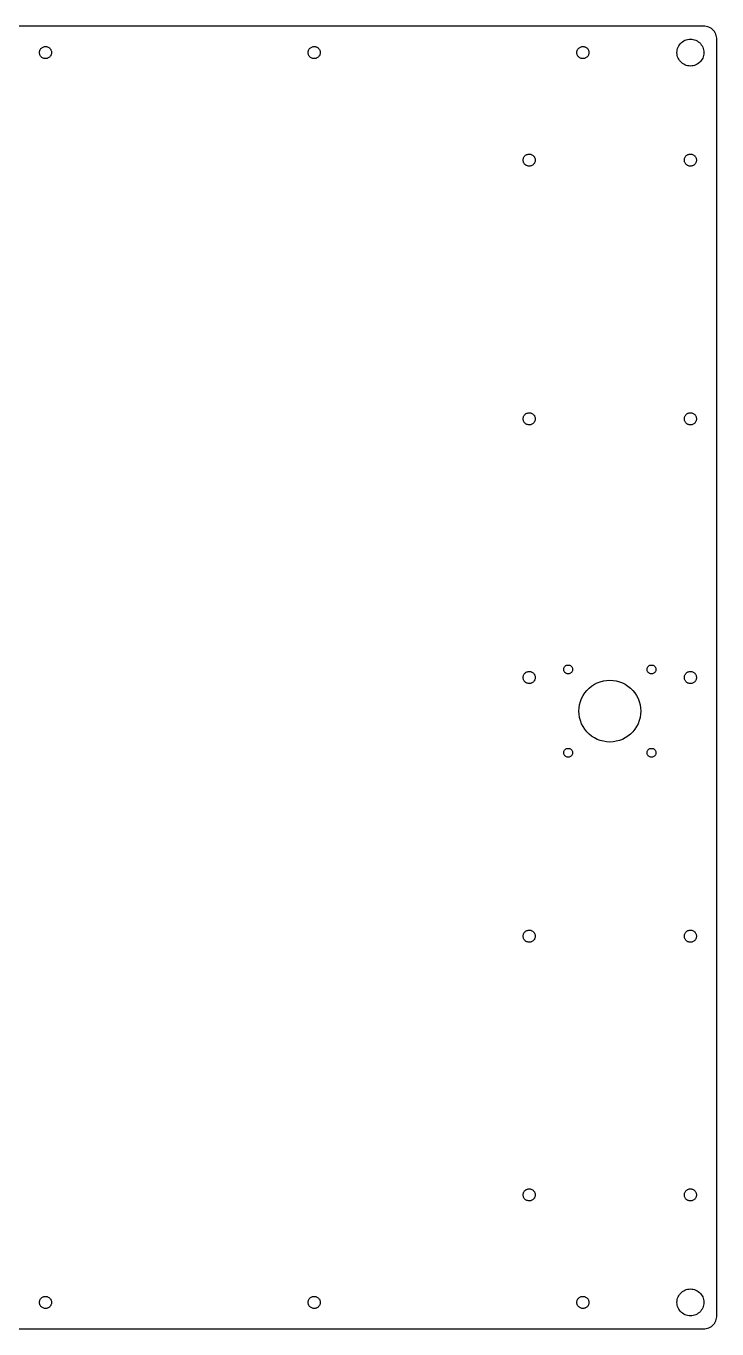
# Model space of a CAD drawing. Header units: metres. Extents: x -250 to 250, y -242 to 242.
# Drawn here: x -7.2 to 249.9, y -242.4 to 242.4 of the extents above; entities that cross this region are included whole.
import ezdxf

# ---------------------------------------------------------------- set-up
doc = ezdxf.new("R2010")
doc.units = ezdxf.units.M

msp = doc.modelspace()

# ---------------------------------------------------------------- linework, layer by layer
for p, q in [((244.875, 242.375), (-244.875, 242.375)), ((245.398, 242.348), (244.875, 242.375)), ((245.915, 242.266), (245.398, 242.348)), ((246.42, 242.13), (245.915, 242.266)), ((246.909, 241.943), (246.42, 242.13)), ((247.375, 241.705), (246.909, 241.943)), ((247.814, 241.42), (247.375, 241.705)), ((248.221, 241.091), (247.814, 241.42)), ((248.591, 240.721), (248.221, 241.091)), ((248.92, 240.314), (248.591, 240.721)), ((249.205, 239.875), (248.92, 240.314)), ((249.443, 239.409), (249.205, 239.875)), ((249.63, 238.92), (249.443, 239.409)), ((249.766, 238.415), (249.63, 238.92)), ((249.848, 237.898), (249.766, 238.415)), ((249.875, 237.375), (249.848, 237.898)), ((-2.24658, 232.624), (-2.2193, 232.87)), ((-2.2193, 232.87), (-2.1651, 233.112)), ((-2.1651, 233.112), (-2.08461, 233.347)), ((-2.08461, 233.347), (-1.97881, 233.571)), ((-1.97881, 233.571), (-1.849, 233.782)), ((-1.849, 233.782), (-1.69673, 233.978)), ((-1.69673, 233.978), (-1.52388, 234.155)), ((-1.52388, 234.155), (-1.33252, 234.313)), ((-1.33252, 234.313), (-1.125, 234.449)), ((-1.125, 234.449), (-0.90381, 234.56)), ((-0.90381, 234.56), (-0.67165, 234.647)), ((-0.67165, 234.647), (-0.43134, 234.708)), ((-0.43134, 234.708), (-0.18579, 234.742)), ((-0.18579, 234.742), (0.062, 234.749)), ((0.062, 234.749), (0.30904, 234.729)), ((0.30904, 234.729), (0.55234, 234.681)), ((0.55234, 234.681), (0.78892, 234.607)), ((0.78892, 234.607), (1.01595, 234.508)), ((1.01595, 234.508), (1.23062, 234.384)), ((1.23062, 234.384), (1.43037, 234.237)), ((1.43037, 234.237), (1.61275, 234.069)), ((1.61275, 234.069), (1.77556, 233.882)), ((1.77556, 233.882), (1.91681, 233.678)), ((1.91681, 233.678), (2.03479, 233.46)), ((2.03479, 233.46), (2.12808, 233.231)), ((2.12808, 233.231), (2.19554, 232.992)), ((2.19554, 232.992), (2.23634, 232.748)), ((2.23634, 232.748), (2.25, 232.5)), ((97.7534, 232.624), (97.7807, 232.87)), ((97.7807, 232.87), (97.8349, 233.112)), ((97.8349, 233.112), (97.9154, 233.347)), ((97.9154, 233.347), (98.0212, 233.571)), ((98.0212, 233.571), (98.151, 233.782)), ((98.151, 233.782), (98.3033, 233.978)), ((98.3033, 233.978), (98.4761, 234.155)), ((98.4761, 234.155), (98.6675, 234.313)), ((98.6675, 234.313), (98.875, 234.449)), ((98.875, 234.449), (99.0962, 234.56)), ((99.0962, 234.56), (99.3283, 234.647)), ((99.3283, 234.647), (99.5686, 234.708)), ((99.5686, 234.708), (99.8142, 234.742)), ((99.8142, 234.742), (100.062, 234.749)), ((100.062, 234.749), (100.309, 234.729)), ((100.309, 234.729), (100.552, 234.681)), ((100.552, 234.681), (100.789, 234.607)), ((100.789, 234.607), (101.016, 234.508)), ((101.016, 234.508), (101.231, 234.384)), ((101.231, 234.384), (101.43, 234.237)), ((101.43, 234.237), (101.613, 234.069)), ((101.613, 234.069), (101.776, 233.882)), ((101.776, 233.882), (101.917, 233.678)), ((101.917, 233.678), (102.035, 233.46)), ((102.035, 233.46), (102.128, 233.231)), ((102.128, 233.231), (102.196, 232.992)), ((102.196, 232.992), (102.236, 232.748)), ((102.236, 232.748), (102.25, 232.5)), ((197.753, 232.624), (197.781, 232.87)), ((197.781, 232.87), (197.835, 233.112)), ((197.835, 233.112), (197.915, 233.347)), ((197.915, 233.347), (198.021, 233.571)), ((198.021, 233.571), (198.151, 233.782)), ((198.151, 233.782), (198.303, 233.978)), ((198.303, 233.978), (198.476, 234.155)), ((198.476, 234.155), (198.667, 234.313)), ((198.667, 234.313), (198.875, 234.449)), ((198.875, 234.449), (199.096, 234.56)), ((199.096, 234.56), (199.328, 234.647)), ((199.328, 234.647), (199.569, 234.708)), ((199.569, 234.708), (199.814, 234.742)), ((199.814, 234.742), (200.062, 234.749)), ((200.062, 234.749), (200.309, 234.729)), ((200.309, 234.729), (200.552, 234.681)), ((200.552, 234.681), (200.789, 234.607)), ((200.789, 234.607), (201.016, 234.508)), ((201.016, 234.508), (201.231, 234.384)), ((201.231, 234.384), (201.43, 234.237)), ((201.43, 234.237), (201.613, 234.069)), ((201.613, 234.069), (201.776, 233.882)), ((201.776, 233.882), (201.917, 233.678)), ((201.917, 233.678), (202.035, 233.46)), ((202.035, 233.46), (202.128, 233.231)), ((202.128, 233.231), (202.196, 232.992)), ((202.196, 232.992), (202.236, 232.748)), ((202.236, 232.748), (202.25, 232.5)), ((235, 232.5), (235.027, 233.023)), ((235.027, 233.023), (235.109, 233.54)), ((235.109, 233.54), (235.245, 234.045)), ((235.245, 234.045), (235.432, 234.534)), ((235.432, 234.534), (235.67, 235)), ((235.67, 235), (235.955, 235.439)), ((235.955, 235.439), (236.284, 235.846)), ((236.284, 235.846), (236.654, 236.216)), ((236.654, 236.216), (237.061, 236.545)), ((237.061, 236.545), (237.5, 236.83)), ((237.5, 236.83), (237.966, 237.068)), ((237.966, 237.068), (238.455, 237.255)), ((238.455, 237.255), (238.96, 237.391)), ((238.96, 237.391), (239.477, 237.473)), ((239.477, 237.473), (240, 237.5)), ((240, 237.5), (240.523, 237.473)), ((240.523, 237.473), (241.04, 237.391)), ((241.04, 237.391), (241.545, 237.255)), ((241.545, 237.255), (242.034, 237.068)), ((242.034, 237.068), (242.5, 236.83)), ((242.5, 236.83), (242.939, 236.545)), ((242.939, 236.545), (243.346, 236.216)), ((243.346, 236.216), (243.716, 235.846)), ((243.716, 235.846), (244.045, 235.439)), ((244.045, 235.439), (244.33, 235)), ((244.33, 235), (244.568, 234.534)), ((244.568, 234.534), (244.755, 234.045)), ((244.755, 234.045), (244.891, 233.54)), ((244.891, 233.54), (244.973, 233.023)), ((244.973, 233.023), (245, 232.5)), ((249.875, -237.375), (249.875, 237.375)), ((-2.24658, 232.376), (-2.24658, 232.624)), ((-2.2193, 232.13), (-2.24658, 232.376)), ((-2.1651, 231.888), (-2.2193, 232.13)), ((-2.08461, 231.653), (-2.1651, 231.888)), ((-1.97881, 231.429), (-2.08461, 231.653)), ((-1.849, 231.218), (-1.97881, 231.429)), ((-1.69673, 231.022), (-1.849, 231.218)), ((-1.52388, 230.845), (-1.69673, 231.022)), ((-1.33252, 230.687), (-1.52388, 230.845)), ((-1.125, 230.551), (-1.33252, 230.687)), ((-0.90381, 230.44), (-1.125, 230.551)), ((-0.67165, 230.353), (-0.90381, 230.44)), ((-0.43134, 230.292), (-0.67165, 230.353)), ((-0.18579, 230.258), (-0.43134, 230.292)), ((0.062, 230.251), (-0.18579, 230.258)), ((0.30904, 230.271), (0.062, 230.251)), ((0.55234, 230.319), (0.30904, 230.271)), ((0.78892, 230.393), (0.55234, 230.319)), ((1.01595, 230.492), (0.78892, 230.393)), ((1.23062, 230.616), (1.01595, 230.492)), ((1.43037, 230.763), (1.23062, 230.616)), ((1.61275, 230.931), (1.43037, 230.763)), ((1.77556, 231.118), (1.61275, 230.931)), ((1.91681, 231.322), (1.77556, 231.118)), ((2.03479, 231.54), (1.91681, 231.322)), ((2.12808, 231.769), (2.03479, 231.54)), ((2.19554, 232.008), (2.12808, 231.769)), ((2.23634, 232.252), (2.19554, 232.008)), ((2.25, 232.5), (2.23634, 232.252)), ((97.7534, 232.376), (97.7534, 232.624)), ((97.7807, 232.13), (97.7534, 232.376)), ((97.8349, 231.888), (97.7807, 232.13)), ((97.9154, 231.653), (97.8349, 231.888)), ((98.0212, 231.429), (97.9154, 231.653)), ((98.151, 231.218), (98.0212, 231.429)), ((98.3033, 231.022), (98.151, 231.218)), ((98.4761, 230.845), (98.3033, 231.022)), ((98.6675, 230.687), (98.4761, 230.845)), ((98.875, 230.551), (98.6675, 230.687)), ((99.0962, 230.44), (98.875, 230.551)), ((99.3283, 230.353), (99.0962, 230.44)), ((99.5686, 230.292), (99.3283, 230.353)), ((99.8142, 230.258), (99.5686, 230.292)), ((100.062, 230.251), (99.8142, 230.258)), ((100.309, 230.271), (100.062, 230.251)), ((100.552, 230.319), (100.309, 230.271)), ((100.789, 230.393), (100.552, 230.319)), ((101.016, 230.492), (100.789, 230.393)), ((101.231, 230.616), (101.016, 230.492)), ((101.43, 230.763), (101.231, 230.616)), ((101.613, 230.931), (101.43, 230.763)), ((101.776, 231.118), (101.613, 230.931)), ((101.917, 231.322), (101.776, 231.118)), ((102.035, 231.54), (101.917, 231.322)), ((102.128, 231.769), (102.035, 231.54)), ((102.196, 232.008), (102.128, 231.769)), ((102.236, 232.252), (102.196, 232.008)), ((102.25, 232.5), (102.236, 232.252)), ((197.753, 232.376), (197.753, 232.624)), ((197.781, 232.13), (197.753, 232.376)), ((197.835, 231.888), (197.781, 232.13)), ((197.915, 231.653), (197.835, 231.888)), ((198.021, 231.429), (197.915, 231.653)), ((198.151, 231.218), (198.021, 231.429)), ((198.303, 231.022), (198.151, 231.218)), ((198.476, 230.845), (198.303, 231.022)), ((198.667, 230.687), (198.476, 230.845)), ((198.875, 230.551), (198.667, 230.687)), ((199.096, 230.44), (198.875, 230.551)), ((199.328, 230.353), (199.096, 230.44)), ((199.569, 230.292), (199.328, 230.353)), ((199.814, 230.258), (199.569, 230.292)), ((200.062, 230.251), (199.814, 230.258)), ((200.309, 230.271), (200.062, 230.251)), ((200.552, 230.319), (200.309, 230.271)), ((200.789, 230.393), (200.552, 230.319)), ((201.016, 230.492), (200.789, 230.393)), ((201.231, 230.616), (201.016, 230.492)), ((201.43, 230.763), (201.231, 230.616)), ((201.613, 230.931), (201.43, 230.763)), ((201.776, 231.118), (201.613, 230.931)), ((201.917, 231.322), (201.776, 231.118)), ((202.035, 231.54), (201.917, 231.322)), ((202.128, 231.769), (202.035, 231.54)), ((202.196, 232.008), (202.128, 231.769)), ((202.236, 232.252), (202.196, 232.008)), ((202.25, 232.5), (202.236, 232.252)), ((235.027, 231.977), (235, 232.5)), ((235.109, 231.46), (235.027, 231.977)), ((235.245, 230.955), (235.109, 231.46)), ((235.432, 230.466), (235.245, 230.955)), ((235.67, 230), (235.432, 230.466)), ((235.955, 229.561), (235.67, 230)), ((236.284, 229.154), (235.955, 229.561)), ((236.654, 228.784), (236.284, 229.154)), ((237.061, 228.455), (236.654, 228.784)), ((237.5, 228.17), (237.061, 228.455)), ((237.966, 227.932), (237.5, 228.17)), ((238.455, 227.745), (237.966, 227.932)), ((242.034, 227.932), (241.545, 227.745)), ((242.5, 228.17), (242.034, 227.932)), ((242.939, 228.455), (242.5, 228.17)), ((243.346, 228.784), (242.939, 228.455)), ((243.716, 229.154), (243.346, 228.784)), ((244.045, 229.561), (243.716, 229.154)), ((244.33, 230), (244.045, 229.561)), ((244.568, 230.466), (244.33, 230)), ((244.755, 230.955), (244.568, 230.466)), ((244.891, 231.46), (244.755, 230.955)), ((244.973, 231.977), (244.891, 231.46)), ((245, 232.5), (244.973, 231.977)), ((238.96, 227.609), (238.455, 227.745)), ((239.477, 227.527), (238.96, 227.609)), ((240, 227.5), (239.477, 227.527)), ((240.523, 227.527), (240, 227.5)), ((241.04, 227.609), (240.523, 227.527)), ((241.545, 227.745), (241.04, 227.609)), ((178.151, 193.782), (178.303, 193.978)), ((178.303, 193.978), (178.476, 194.155)), ((178.476, 194.155), (178.667, 194.313)), ((178.667, 194.313), (178.875, 194.449)), ((178.875, 194.449), (179.096, 194.56)), ((179.096, 194.56), (179.328, 194.647)), ((179.328, 194.647), (179.569, 194.708)), ((179.569, 194.708), (179.814, 194.742)), ((179.814, 194.742), (180.062, 194.749)), ((180.062, 194.749), (180.309, 194.729)), ((180.309, 194.729), (180.552, 194.681)), ((180.552, 194.681), (180.789, 194.607)), ((180.789, 194.607), (181.016, 194.508)), ((181.016, 194.508), (181.231, 194.384)), ((181.231, 194.384), (181.43, 194.237)), ((181.43, 194.237), (181.613, 194.069)), ((181.613, 194.069), (181.776, 193.882)), ((238.151, 193.782), (238.303, 193.978)), ((238.303, 193.978), (238.476, 194.155)), ((238.476, 194.155), (238.667, 194.313)), ((238.667, 194.313), (238.875, 194.449)), ((238.875, 194.449), (239.096, 194.56)), ((239.096, 194.56), (239.328, 194.647)), ((239.328, 194.647), (239.569, 194.708)), ((239.569, 194.708), (239.814, 194.742)), ((239.814, 194.742), (240.062, 194.749)), ((240.062, 194.749), (240.309, 194.729)), ((240.309, 194.729), (240.552, 194.681)), ((240.552, 194.681), (240.789, 194.607)), ((240.789, 194.607), (241.016, 194.508)), ((241.016, 194.508), (241.231, 194.384)), ((241.231, 194.384), (241.43, 194.237)), ((241.43, 194.237), (241.613, 194.069)), ((241.613, 194.069), (241.776, 193.882)), ((177.753, 192.624), (177.781, 192.87)), ((177.753, 192.376), (177.753, 192.624)), ((177.781, 192.13), (177.753, 192.376)), ((177.781, 192.87), (177.835, 193.112)), ((177.835, 191.888), (177.781, 192.13)), ((177.835, 193.112), (177.915, 193.347)), ((177.915, 191.653), (177.835, 191.888)), ((177.915, 193.347), (178.021, 193.571)), ((178.021, 191.429), (177.915, 191.653)), ((178.021, 193.571), (178.151, 193.782)), ((178.151, 191.218), (178.021, 191.429)), ((178.303, 191.022), (178.151, 191.218)), ((178.476, 190.845), (178.303, 191.022)), ((178.667, 190.687), (178.476, 190.845)), ((178.875, 190.551), (178.667, 190.687)), ((179.096, 190.44), (178.875, 190.551)), ((179.328, 190.353), (179.096, 190.44)), ((179.569, 190.292), (179.328, 190.353)), ((179.814, 190.258), (179.569, 190.292)), ((180.062, 190.251), (179.814, 190.258)), ((180.309, 190.271), (180.062, 190.251)), ((180.552, 190.319), (180.309, 190.271)), ((180.789, 190.393), (180.552, 190.319)), ((181.016, 190.492), (180.789, 190.393)), ((181.231, 190.616), (181.016, 190.492)), ((181.43, 190.763), (181.231, 190.616)), ((181.613, 190.931), (181.43, 190.763)), ((181.776, 191.118), (181.613, 190.931)), ((181.776, 193.882), (181.917, 193.678)), ((181.917, 191.322), (181.776, 191.118)), ((181.917, 193.678), (182.035, 193.46)), ((182.035, 191.54), (181.917, 191.322)), ((182.035, 193.46), (182.128, 193.231)), ((182.128, 191.769), (182.035, 191.54)), ((182.128, 193.231), (182.196, 192.992)), ((182.196, 192.008), (182.128, 191.769)), ((182.196, 192.992), (182.236, 192.748)), ((182.236, 192.252), (182.196, 192.008)), ((182.236, 192.748), (182.25, 192.5)), ((182.25, 192.5), (182.236, 192.252)), ((237.753, 192.624), (237.781, 192.87)), ((237.753, 192.376), (237.753, 192.624)), ((237.781, 192.13), (237.753, 192.376)), ((237.781, 192.87), (237.835, 193.112)), ((237.835, 191.888), (237.781, 192.13)), ((237.835, 193.112), (237.915, 193.347)), ((237.915, 191.653), (237.835, 191.888)), ((237.915, 193.347), (238.021, 193.571)), ((238.021, 191.429), (237.915, 191.653)), ((238.021, 193.571), (238.151, 193.782)), ((238.151, 191.218), (238.021, 191.429)), ((238.303, 191.022), (238.151, 191.218)), ((238.476, 190.845), (238.303, 191.022)), ((238.667, 190.687), (238.476, 190.845)), ((238.875, 190.551), (238.667, 190.687)), ((239.096, 190.44), (238.875, 190.551)), ((239.328, 190.353), (239.096, 190.44)), ((239.569, 190.292), (239.328, 190.353)), ((239.814, 190.258), (239.569, 190.292)), ((240.062, 190.251), (239.814, 190.258)), ((240.309, 190.271), (240.062, 190.251)), ((240.552, 190.319), (240.309, 190.271)), ((240.789, 190.393), (240.552, 190.319)), ((241.016, 190.492), (240.789, 190.393)), ((241.231, 190.616), (241.016, 190.492)), ((241.43, 190.763), (241.231, 190.616)), ((241.613, 190.931), (241.43, 190.763)), ((241.776, 191.118), (241.613, 190.931)), ((241.776, 193.882), (241.917, 193.678)), ((241.917, 191.322), (241.776, 191.118)), ((241.917, 193.678), (242.035, 193.46)), ((242.035, 191.54), (241.917, 191.322)), ((242.035, 193.46), (242.128, 193.231)), ((242.128, 191.769), (242.035, 191.54)), ((242.128, 193.231), (242.196, 192.992)), ((242.196, 192.008), (242.128, 191.769)), ((242.196, 192.992), (242.236, 192.748)), ((242.236, 192.252), (242.196, 192.008)), ((242.236, 192.748), (242.25, 192.5)), ((242.25, 192.5), (242.236, 192.252)), ((177.835, 96.8622), (177.915, 97.0967)), ((177.915, 97.0967), (178.021, 97.3209)), ((178.021, 97.3209), (178.151, 97.5321)), ((178.151, 97.5321), (178.303, 97.7277)), ((178.303, 97.7277), (178.476, 97.9054)), ((178.476, 97.9054), (178.667, 98.063)), ((178.667, 98.063), (178.875, 98.1985)), ((178.875, 98.1985), (179.096, 98.3105)), ((179.096, 98.3105), (179.328, 98.3974)), ((179.328, 98.3974), (179.569, 98.4583)), ((179.569, 98.4583), (179.814, 98.4923)), ((179.814, 98.4923), (180.062, 98.4991)), ((180.062, 98.4991), (180.309, 98.4787)), ((180.309, 98.4787), (180.552, 98.4312)), ((180.552, 98.4312), (180.789, 98.3571)), ((180.789, 98.3571), (181.016, 98.2576)), ((181.016, 98.2576), (181.231, 98.1336)), ((181.231, 98.1336), (181.43, 97.9868)), ((181.43, 97.9868), (181.613, 97.8189)), ((181.613, 97.8189), (181.776, 97.632)), ((181.776, 97.632), (181.917, 97.4283)), ((181.917, 97.4283), (182.035, 97.2102)), ((182.035, 97.2102), (182.128, 96.9806)), ((182.128, 96.9806), (182.196, 96.742)), ((237.835, 96.8622), (237.915, 97.0967)), ((237.915, 97.0967), (238.021, 97.3209)), ((238.021, 97.3209), (238.151, 97.5321)), ((238.151, 97.5321), (238.303, 97.7277)), ((238.303, 97.7277), (238.476, 97.9054)), ((238.476, 97.9054), (238.667, 98.063)), ((238.667, 98.063), (238.875, 98.1985)), ((238.875, 98.1985), (239.096, 98.3105)), ((239.096, 98.3105), (239.328, 98.3974)), ((239.328, 98.3974), (239.569, 98.4583)), ((239.569, 98.4583), (239.814, 98.4923)), ((239.814, 98.4923), (240.062, 98.4991)), ((240.062, 98.4991), (240.309, 98.4787)), ((240.309, 98.4787), (240.552, 98.4312)), ((240.552, 98.4312), (240.789, 98.3571)), ((240.789, 98.3571), (241.016, 98.2576)), ((241.016, 98.2576), (241.231, 98.1336)), ((241.231, 98.1336), (241.43, 97.9868)), ((241.43, 97.9868), (241.613, 97.8189)), ((241.613, 97.8189), (241.776, 97.632)), ((241.776, 97.632), (241.917, 97.4283)), ((241.917, 97.4283), (242.035, 97.2102)), ((242.035, 97.2102), (242.128, 96.9806)), ((242.128, 96.9806), (242.196, 96.742)), ((177.753, 96.3739), (177.781, 96.6203)), ((177.753, 96.1261), (177.753, 96.3739)), ((177.781, 95.8797), (177.753, 96.1261)), ((177.781, 96.6203), (177.835, 96.8622)), ((177.835, 95.6378), (177.781, 95.8797)), ((177.915, 95.4033), (177.835, 95.6378)), ((178.021, 95.1791), (177.915, 95.4033)), ((178.151, 94.9679), (178.021, 95.1791)), ((178.303, 94.7723), (178.151, 94.9679)), ((178.476, 94.5946), (178.303, 94.7723)), ((178.667, 94.437), (178.476, 94.5946)), ((178.875, 94.3014), (178.667, 94.437)), ((179.096, 94.1895), (178.875, 94.3014)), ((179.328, 94.1026), (179.096, 94.1895)), ((179.569, 94.0417), (179.328, 94.1026)), ((179.814, 94.0077), (179.569, 94.0417)), ((180.062, 94.0009), (179.814, 94.0077)), ((180.309, 94.0213), (180.062, 94.0009)), ((180.552, 94.0688), (180.309, 94.0213)), ((180.789, 94.1429), (180.552, 94.0688)), ((181.016, 94.2424), (180.789, 94.1429)), ((181.231, 94.3664), (181.016, 94.2424)), ((181.43, 94.5132), (181.231, 94.3664)), ((181.613, 94.6811), (181.43, 94.5132)), ((181.776, 94.868), (181.613, 94.6811)), ((181.917, 95.0717), (181.776, 94.868)), ((182.035, 95.2897), (181.917, 95.0717)), ((182.128, 95.5194), (182.035, 95.2897)), ((182.196, 95.758), (182.128, 95.5194)), ((182.196, 96.742), (182.236, 96.4975)), ((182.236, 96.0025), (182.196, 95.758)), ((182.236, 96.4975), (182.25, 96.25)), ((182.25, 96.25), (182.236, 96.0025)), ((237.753, 96.3739), (237.781, 96.6203)), ((237.753, 96.1261), (237.753, 96.3739)), ((237.781, 95.8797), (237.753, 96.1261)), ((237.781, 96.6203), (237.835, 96.8622)), ((237.835, 95.6378), (237.781, 95.8797)), ((237.915, 95.4033), (237.835, 95.6378)), ((238.021, 95.1791), (237.915, 95.4033)), ((238.151, 94.9679), (238.021, 95.1791)), ((238.303, 94.7723), (238.151, 94.9679)), ((238.476, 94.5946), (238.303, 94.7723)), ((238.667, 94.437), (238.476, 94.5946)), ((238.875, 94.3014), (238.667, 94.437)), ((239.096, 94.1895), (238.875, 94.3014)), ((239.328, 94.1026), (239.096, 94.1895)), ((239.569, 94.0417), (239.328, 94.1026)), ((239.814, 94.0077), (239.569, 94.0417)), ((240.062, 94.0009), (239.814, 94.0077)), ((240.309, 94.0213), (240.062, 94.0009)), ((240.552, 94.0688), (240.309, 94.0213)), ((240.789, 94.1429), (240.552, 94.0688)), ((241.016, 94.2424), (240.789, 94.1429)), ((241.231, 94.3664), (241.016, 94.2424)), ((241.43, 94.5132), (241.231, 94.3664)), ((241.613, 94.6811), (241.43, 94.5132)), ((241.776, 94.868), (241.613, 94.6811)), ((241.917, 95.0717), (241.776, 94.868)), ((242.035, 95.2897), (241.917, 95.0717)), ((242.128, 95.5194), (242.035, 95.2897)), ((242.196, 95.758), (242.128, 95.5194)), ((242.196, 96.742), (242.236, 96.4975)), ((242.236, 96.0025), (242.196, 95.758)), ((242.236, 96.4975), (242.25, 96.25)), ((242.25, 96.25), (242.236, 96.0025)), ((177.753, 0.12395), (177.781, 0.37033)), ((177.753, -0.12395), (177.753, 0.12395)), ((177.781, 0.37033), (177.835, 0.61223)), ((177.835, 0.61223), (177.915, 0.84669)), ((177.915, 0.84669), (178.021, 1.07088)), ((178.021, 1.07088), (178.151, 1.28206)), ((178.151, 1.28206), (178.303, 1.47769)), ((178.303, 1.47769), (178.476, 1.65536)), ((178.476, 1.65536), (178.667, 1.81296)), ((178.667, 1.81296), (178.875, 1.94855)), ((178.875, 1.94855), (179.096, 2.06049)), ((179.096, 2.06049), (179.328, 2.1474)), ((179.328, 2.1474), (179.569, 2.20825)), ((179.569, 2.20825), (179.814, 2.24231)), ((179.814, 2.24231), (180.062, 2.24915)), ((180.062, 2.24915), (180.309, 2.22867)), ((180.309, 2.22867), (180.552, 2.18114)), ((180.552, 2.18114), (180.789, 2.10715)), ((180.789, 2.10715), (181.016, 2.00757)), ((181.016, 2.00757), (181.231, 1.88362)), ((181.231, 1.88362), (181.43, 1.7368)), ((181.43, 1.7368), (181.613, 1.56891)), ((181.613, 1.56891), (181.776, 1.38197)), ((181.776, 1.38197), (181.917, 1.17825)), ((181.917, 1.17825), (182.035, 0.96024)), ((182.035, 0.96024), (182.128, 0.73056)), ((182.128, 0.73056), (182.196, 0.49202)), ((182.196, 0.49202), (182.236, 0.24751)), ((182.236, 0.24751), (182.25, 0)), ((182.25, 0), (182.236, -0.24751)), ((192.85, 3), (192.868, 3.24591)), ((192.868, 2.75407), (192.85, 3)), ((192.868, 3.24591), (192.923, 3.48634)), ((192.923, 2.51364), (192.868, 2.75407)), ((192.923, 3.48634), (193.013, 3.7159)), ((193.013, 2.28409), (192.923, 2.51364)), ((193.013, 3.7159), (193.137, 3.92947)), ((193.137, 2.07051), (193.013, 2.28409)), ((193.137, 3.92947), (193.29, 4.12228)), ((193.29, 1.8777), (193.137, 2.07051)), ((193.29, 4.12228), (193.471, 4.29001)), ((193.471, 1.70998), (193.29, 1.8777)), ((193.471, 4.29001), (193.675, 4.42894)), ((193.675, 1.57104), (193.471, 1.70998)), ((193.675, 4.42894), (193.897, 4.53593)), ((193.897, 1.46405), (193.675, 1.57104)), ((193.897, 4.53593), (194.133, 4.60863)), ((194.133, 1.39136), (193.897, 1.46405)), ((194.133, 4.60863), (194.377, 4.64539)), ((194.377, 1.3546), (194.133, 1.39136)), ((194.377, 4.64539), (194.623, 4.64539)), ((194.623, 1.3546), (194.377, 1.3546)), ((194.623, 4.64539), (194.867, 4.60863)), ((194.867, 1.39136), (194.623, 1.3546)), ((194.867, 4.60863), (195.103, 4.53593)), ((195.103, 1.46405), (194.867, 1.39136)), ((195.103, 4.53593), (195.325, 4.42894)), ((195.325, 1.57104), (195.103, 1.46405)), ((195.325, 4.42894), (195.529, 4.29001)), ((195.529, 1.70998), (195.325, 1.57104)), ((195.529, 4.29001), (195.71, 4.12228)), ((195.71, 1.8777), (195.529, 1.70998)), ((195.71, 4.12228), (195.863, 3.92947)), ((195.863, 2.07051), (195.71, 1.8777)), ((195.863, 3.92947), (195.987, 3.7159)), ((195.987, 2.28409), (195.863, 2.07051)), ((195.987, 3.7159), (196.077, 3.48634)), ((196.077, 2.51364), (195.987, 2.28409)), ((196.077, 3.48634), (196.132, 3.24591)), ((196.132, 2.75407), (196.077, 2.51364)), ((196.132, 3.24591), (196.15, 3)), ((196.15, 3), (196.132, 2.75407)), ((223.85, 3), (223.868, 3.24591)), ((223.868, 2.75407), (223.85, 3)), ((223.868, 3.24591), (223.923, 3.48634)), ((223.923, 2.51364), (223.868, 2.75407)), ((223.923, 3.48634), (224.013, 3.7159)), ((224.013, 2.28409), (223.923, 2.51364)), ((224.013, 3.7159), (224.137, 3.92947)), ((224.137, 2.07051), (224.013, 2.28409)), ((224.137, 3.92947), (224.29, 4.12228)), ((224.29, 1.8777), (224.137, 2.07051)), ((224.29, 4.12228), (224.471, 4.29001)), ((224.471, 1.70998), (224.29, 1.8777)), ((224.471, 4.29001), (224.675, 4.42894)), ((224.675, 1.57104), (224.471, 1.70998)), ((224.675, 4.42894), (224.897, 4.53593)), ((224.897, 1.46405), (224.675, 1.57104)), ((224.897, 4.53593), (225.133, 4.60863)), ((225.133, 1.39136), (224.897, 1.46405)), ((225.133, 4.60863), (225.377, 4.64539)), ((225.377, 1.3546), (225.133, 1.39136)), ((225.377, 4.64539), (225.623, 4.64539)), ((225.623, 1.3546), (225.377, 1.3546)), ((225.623, 4.64539), (225.867, 4.60863)), ((225.867, 1.39136), (225.623, 1.3546)), ((225.867, 4.60863), (226.103, 4.53593)), ((226.103, 1.46405), (225.867, 1.39136)), ((226.103, 4.53593), (226.325, 4.42894)), ((226.325, 1.57104), (226.103, 1.46405)), ((226.325, 4.42894), (226.529, 4.29001)), ((226.529, 1.70998), (226.325, 1.57104)), ((226.529, 4.29001), (226.71, 4.12228)), ((226.71, 1.8777), (226.529, 1.70998)), ((226.71, 4.12228), (226.863, 3.92947)), ((226.863, 2.07051), (226.71, 1.8777)), ((226.863, 3.92947), (226.987, 3.7159)), ((226.987, 2.28409), (226.863, 2.07051)), ((226.987, 3.7159), (227.077, 3.48634)), ((227.077, 2.51364), (226.987, 2.28409)), ((227.077, 3.48634), (227.132, 3.24591)), ((227.132, 2.75407), (227.077, 2.51364)), ((227.132, 3.24591), (227.15, 3)), ((227.15, 3), (227.132, 2.75407)), ((237.753, 0.12395), (237.781, 0.37033)), ((237.753, -0.12395), (237.753, 0.12395)), ((237.781, 0.37033), (237.835, 0.61223)), ((237.835, 0.61223), (237.915, 0.84669)), ((237.915, 0.84669), (238.021, 1.07088)), ((238.021, 1.07088), (238.151, 1.28206)), ((238.151, 1.28206), (238.303, 1.47769)), ((238.303, 1.47769), (238.476, 1.65536)), ((238.476, 1.65536), (238.667, 1.81296)), ((238.667, 1.81296), (238.875, 1.94855)), ((238.875, 1.94855), (239.096, 2.06049)), ((239.096, 2.06049), (239.328, 2.1474)), ((239.328, 2.1474), (239.569, 2.20825)), ((239.569, 2.20825), (239.814, 2.24231)), ((239.814, 2.24231), (240.062, 2.24915)), ((240.062, 2.24915), (240.309, 2.22867)), ((240.309, 2.22867), (240.552, 2.18114)), ((240.552, 2.18114), (240.789, 2.10715)), ((240.789, 2.10715), (241.016, 2.00757)), ((241.016, 2.00757), (241.231, 1.88362)), ((241.231, 1.88362), (241.43, 1.7368)), ((241.43, 1.7368), (241.613, 1.56891)), ((241.613, 1.56891), (241.776, 1.38197)), ((241.776, 1.38197), (241.917, 1.17825)), ((241.917, 1.17825), (242.035, 0.96024)), ((242.035, 0.96024), (242.128, 0.73056)), ((242.128, 0.73056), (242.196, 0.49202)), ((242.196, 0.49202), (242.236, 0.24751)), ((242.236, 0.24751), (242.25, 0)), ((242.25, 0), (242.236, -0.24751)), ((177.781, -0.37033), (177.753, -0.12395)), ((177.835, -0.61223), (177.781, -0.37033)), ((177.915, -0.84669), (177.835, -0.61223)), ((178.021, -1.07088), (177.915, -0.84669)), ((178.151, -1.28206), (178.021, -1.07088)), ((178.303, -1.47769), (178.151, -1.28206)), ((178.476, -1.65536), (178.303, -1.47769)), ((178.667, -1.81296), (178.476, -1.65536)), ((178.875, -1.94855), (178.667, -1.81296)), ((179.096, -2.06049), (178.875, -1.94855)), ((179.328, -2.1474), (179.096, -2.06049)), ((179.569, -2.20825), (179.328, -2.1474)), ((179.814, -2.24231), (179.569, -2.20825)), ((180.062, -2.24915), (179.814, -2.24231)), ((180.309, -2.22867), (180.062, -2.24915)), ((180.552, -2.18114), (180.309, -2.22867)), ((180.789, -2.10715), (180.552, -2.18114)), ((181.016, -2.00757), (180.789, -2.10715)), ((181.231, -1.88362), (181.016, -2.00757)), ((181.43, -1.7368), (181.231, -1.88362)), ((181.613, -1.56891), (181.43, -1.7368)), ((181.776, -1.38197), (181.613, -1.56891)), ((181.917, -1.17825), (181.776, -1.38197)), ((182.035, -0.96024), (181.917, -1.17825)), ((182.128, -0.73056), (182.035, -0.96024)), ((182.196, -0.49202), (182.128, -0.73056)), ((182.236, -0.24751), (182.196, -0.49202)), ((200.696, -5.74046), (201.454, -4.80499)), ((201.454, -4.80499), (202.305, -3.95383)), ((202.305, -3.95383), (203.24, -3.1963)), ((203.24, -3.1963), (204.25, -2.5407)), ((204.25, -2.5407), (205.323, -1.99422)), ((205.323, -1.99422), (206.446, -1.56285)), ((206.446, -1.56285), (207.609, -1.2513)), ((207.609, -1.2513), (208.798, -1.06299)), ((208.798, -1.06299), (210, -1)), ((210, -1), (211.202, -1.06299)), ((211.202, -1.06299), (212.391, -1.2513)), ((212.391, -1.2513), (213.554, -1.56285)), ((213.554, -1.56285), (214.677, -1.99422)), ((214.677, -1.99422), (215.75, -2.5407)), ((215.75, -2.5407), (216.76, -3.1963)), ((216.76, -3.1963), (217.695, -3.95383)), ((217.695, -3.95383), (218.546, -4.80499)), ((218.546, -4.80499), (219.304, -5.74046)), ((237.781, -0.37033), (237.753, -0.12395)), ((237.835, -0.61223), (237.781, -0.37033)), ((237.915, -0.84669), (237.835, -0.61223)), ((238.021, -1.07088), (237.915, -0.84669)), ((238.151, -1.28206), (238.021, -1.07088)), ((238.303, -1.47769), (238.151, -1.28206)), ((238.476, -1.65536), (238.303, -1.47769)), ((238.667, -1.81296), (238.476, -1.65536)), ((238.875, -1.94855), (238.667, -1.81296)), ((239.096, -2.06049), (238.875, -1.94855)), ((239.328, -2.1474), (239.096, -2.06049)), ((239.569, -2.20825), (239.328, -2.1474)), ((239.814, -2.24231), (239.569, -2.20825)), ((240.062, -2.24915), (239.814, -2.24231)), ((240.309, -2.22867), (240.062, -2.24915)), ((240.552, -2.18114), (240.309, -2.22867)), ((240.789, -2.10715), (240.552, -2.18114)), ((241.016, -2.00757), (240.789, -2.10715)), ((241.231, -1.88362), (241.016, -2.00757)), ((241.43, -1.7368), (241.231, -1.88362)), ((241.613, -1.56891), (241.43, -1.7368)), ((241.776, -1.38197), (241.613, -1.56891)), ((241.917, -1.17825), (241.776, -1.38197)), ((242.035, -0.96024), (241.917, -1.17825)), ((242.128, -0.73056), (242.035, -0.96024)), ((242.196, -0.49202), (242.128, -0.73056)), ((242.236, -0.24751), (242.196, -0.49202)), ((198.751, -10.109), (199.063, -8.9463)), ((199.063, -8.9463), (199.494, -7.82253)), ((199.494, -7.82253), (200.041, -6.75)), ((200.041, -6.75), (200.696, -5.74046)), ((219.304, -5.74046), (219.959, -6.75)), ((219.959, -6.75), (220.506, -7.82253)), ((220.506, -7.82253), (220.937, -8.9463)), ((220.937, -8.9463), (221.249, -10.109)), ((198.5, -12.5), (198.563, -11.2979)), ((198.563, -13.7021), (198.5, -12.5)), ((198.563, -11.2979), (198.751, -10.109)), ((198.751, -14.891), (198.563, -13.7021)), ((221.249, -10.109), (221.437, -11.2979)), ((221.437, -13.7021), (221.249, -14.891)), ((221.437, -11.2979), (221.5, -12.5)), ((221.5, -12.5), (221.437, -13.7021)), ((199.063, -16.0537), (198.751, -14.891)), ((199.494, -17.1775), (199.063, -16.0537)), ((200.041, -18.25), (199.494, -17.1775)), ((200.696, -19.2595), (200.041, -18.25)), ((201.454, -20.195), (200.696, -19.2595)), ((219.304, -19.2595), (218.546, -20.195)), ((219.959, -18.25), (219.304, -19.2595)), ((220.506, -17.1775), (219.959, -18.25)), ((220.937, -16.0537), (220.506, -17.1775)), ((221.249, -14.891), (220.937, -16.0537)), ((202.305, -21.0462), (201.454, -20.195)), ((203.24, -21.8037), (202.305, -21.0462)), ((204.25, -22.4593), (203.24, -21.8037)), ((205.323, -23.0058), (204.25, -22.4593)), ((206.446, -23.4371), (205.323, -23.0058)), ((207.609, -23.7487), (206.446, -23.4371)), ((208.798, -23.937), (207.609, -23.7487)), ((210, -24), (208.798, -23.937)), ((211.202, -23.937), (210, -24)), ((212.391, -23.7487), (211.202, -23.937)), ((213.554, -23.4371), (212.391, -23.7487)), ((214.677, -23.0058), (213.554, -23.4371)), ((215.75, -22.4593), (214.677, -23.0058)), ((216.76, -21.8037), (215.75, -22.4593)), ((217.695, -21.0462), (216.76, -21.8037)), ((218.546, -20.195), (217.695, -21.0462)), ((192.85, -28), (192.868, -27.7541)), ((192.868, -28.2459), (192.85, -28)), ((192.868, -27.7541), (192.923, -27.5136)), ((192.923, -28.4863), (192.868, -28.2459)), ((192.923, -27.5136), (193.013, -27.2841)), ((193.013, -28.7159), (192.923, -28.4863)), ((193.013, -27.2841), (193.137, -27.0705)), ((193.137, -28.9295), (193.013, -28.7159)), ((193.137, -27.0705), (193.29, -26.8777)), ((193.29, -29.1223), (193.137, -28.9295)), ((193.29, -26.8777), (193.471, -26.71)), ((193.471, -26.71), (193.675, -26.571)), ((193.675, -26.571), (193.897, -26.4641)), ((193.897, -26.4641), (194.133, -26.3914)), ((194.133, -26.3914), (194.377, -26.3546)), ((194.377, -26.3546), (194.623, -26.3546)), ((194.623, -26.3546), (194.867, -26.3914)), ((194.867, -26.3914), (195.103, -26.4641)), ((195.103, -26.4641), (195.325, -26.571)), ((195.325, -26.571), (195.529, -26.71)), ((195.529, -26.71), (195.71, -26.8777)), ((195.71, -26.8777), (195.863, -27.0705)), ((195.863, -28.9295), (195.71, -29.1223)), ((195.863, -27.0705), (195.987, -27.2841)), ((195.987, -28.7159), (195.863, -28.9295)), ((195.987, -27.2841), (196.077, -27.5136)), ((196.077, -28.4863), (195.987, -28.7159)), ((196.077, -27.5136), (196.132, -27.7541)), ((196.132, -28.2459), (196.077, -28.4863)), ((196.132, -27.7541), (196.15, -28)), ((196.15, -28), (196.132, -28.2459)), ((223.85, -28), (223.868, -27.7541)), ((223.868, -28.2459), (223.85, -28)), ((223.868, -27.7541), (223.923, -27.5136)), ((223.923, -28.4863), (223.868, -28.2459)), ((223.923, -27.5136), (224.013, -27.2841)), ((224.013, -28.7159), (223.923, -28.4863)), ((224.013, -27.2841), (224.137, -27.0705)), ((224.137, -28.9295), (224.013, -28.7159)), ((224.137, -27.0705), (224.29, -26.8777)), ((224.29, -29.1223), (224.137, -28.9295)), ((224.29, -26.8777), (224.471, -26.71)), ((224.471, -26.71), (224.675, -26.571)), ((224.675, -26.571), (224.897, -26.4641)), ((224.897, -26.4641), (225.133, -26.3914)), ((225.133, -26.3914), (225.377, -26.3546)), ((225.377, -26.3546), (225.623, -26.3546)), ((225.623, -26.3546), (225.867, -26.3914)), ((225.867, -26.3914), (226.103, -26.4641)), ((226.103, -26.4641), (226.325, -26.571)), ((226.325, -26.571), (226.529, -26.71)), ((226.529, -26.71), (226.71, -26.8777)), ((226.71, -26.8777), (226.863, -27.0705)), ((226.863, -28.9295), (226.71, -29.1223)), ((226.863, -27.0705), (226.987, -27.2841)), ((226.987, -28.7159), (226.863, -28.9295)), ((226.987, -27.2841), (227.077, -27.5136)), ((227.077, -28.4863), (226.987, -28.7159)), ((227.077, -27.5136), (227.132, -27.7541)), ((227.132, -28.2459), (227.077, -28.4863)), ((227.132, -27.7541), (227.15, -28)), ((227.15, -28), (227.132, -28.2459)), ((193.471, -29.29), (193.29, -29.1223)), ((193.675, -29.4289), (193.471, -29.29)), ((193.897, -29.5359), (193.675, -29.4289)), ((194.133, -29.6086), (193.897, -29.5359)), ((194.377, -29.6454), (194.133, -29.6086)), ((194.623, -29.6454), (194.377, -29.6454)), ((194.867, -29.6086), (194.623, -29.6454)), ((195.103, -29.5359), (194.867, -29.6086)), ((195.325, -29.4289), (195.103, -29.5359)), ((195.529, -29.29), (195.325, -29.4289)), ((195.71, -29.1223), (195.529, -29.29)), ((224.471, -29.29), (224.29, -29.1223)), ((224.675, -29.4289), (224.471, -29.29)), ((224.897, -29.5359), (224.675, -29.4289)), ((225.133, -29.6086), (224.897, -29.5359)), ((225.377, -29.6454), (225.133, -29.6086)), ((225.623, -29.6454), (225.377, -29.6454)), ((225.867, -29.6086), (225.623, -29.6454)), ((226.103, -29.5359), (225.867, -29.6086)), ((226.325, -29.4289), (226.103, -29.5359)), ((226.529, -29.29), (226.325, -29.4289)), ((226.71, -29.1223), (226.529, -29.29)), ((177.753, -96.1261), (177.781, -95.8797)), ((177.753, -96.3739), (177.753, -96.1261)), ((177.781, -96.6203), (177.753, -96.3739)), ((177.781, -95.8797), (177.835, -95.6378)), ((177.835, -96.8622), (177.781, -96.6203)), ((177.835, -95.6378), (177.915, -95.4033)), ((177.915, -97.0967), (177.835, -96.8622)), ((177.915, -95.4033), (178.021, -95.1791)), ((178.021, -95.1791), (178.151, -94.9679)), ((178.151, -94.9679), (178.303, -94.7723)), ((178.303, -94.7723), (178.476, -94.5946)), ((178.476, -94.5946), (178.667, -94.437)), ((178.667, -94.437), (178.875, -94.3014)), ((178.875, -94.3014), (179.096, -94.1895)), ((179.096, -94.1895), (179.328, -94.1026)), ((179.328, -94.1026), (179.569, -94.0417)), ((179.569, -94.0417), (179.814, -94.0077)), ((179.814, -94.0077), (180.062, -94.0009)), ((180.062, -94.0009), (180.309, -94.0213)), ((180.309, -94.0213), (180.552, -94.0688)), ((180.552, -94.0688), (180.789, -94.1429)), ((180.789, -94.1429), (181.016, -94.2424)), ((181.016, -94.2424), (181.231, -94.3664)), ((181.231, -94.3664), (181.43, -94.5132)), ((181.43, -94.5132), (181.613, -94.6811)), ((181.613, -94.6811), (181.776, -94.868)), ((181.776, -94.868), (181.917, -95.0717)), ((181.917, -95.0717), (182.035, -95.2897)), ((182.035, -95.2897), (182.128, -95.5194)), ((182.128, -95.5194), (182.196, -95.758)), ((182.196, -96.742), (182.128, -96.9806)), ((182.196, -95.758), (182.236, -96.0025)), ((182.236, -96.4975), (182.196, -96.742)), ((182.236, -96.0025), (182.25, -96.25)), ((182.25, -96.25), (182.236, -96.4975)), ((237.753, -96.1261), (237.781, -95.8797)), ((237.753, -96.3739), (237.753, -96.1261)), ((237.781, -96.6203), (237.753, -96.3739)), ((237.781, -95.8797), (237.835, -95.6378)), ((237.835, -96.8622), (237.781, -96.6203)), ((237.835, -95.6378), (237.915, -95.4033)), ((237.915, -97.0967), (237.835, -96.8622)), ((237.915, -95.4033), (238.021, -95.1791)), ((238.021, -95.1791), (238.151, -94.9679)), ((238.151, -94.9679), (238.303, -94.7723)), ((238.303, -94.7723), (238.476, -94.5946)), ((238.476, -94.5946), (238.667, -94.437)), ((238.667, -94.437), (238.875, -94.3014)), ((238.875, -94.3014), (239.096, -94.1895)), ((239.096, -94.1895), (239.328, -94.1026)), ((239.328, -94.1026), (239.569, -94.0417)), ((239.569, -94.0417), (239.814, -94.0077)), ((239.814, -94.0077), (240.062, -94.0009)), ((240.062, -94.0009), (240.309, -94.0213)), ((240.309, -94.0213), (240.552, -94.0688)), ((240.552, -94.0688), (240.789, -94.1429)), ((240.789, -94.1429), (241.016, -94.2424)), ((241.016, -94.2424), (241.231, -94.3664)), ((241.231, -94.3664), (241.43, -94.5132)), ((241.43, -94.5132), (241.613, -94.6811)), ((241.613, -94.6811), (241.776, -94.868)), ((241.776, -94.868), (241.917, -95.0717)), ((241.917, -95.0717), (242.035, -95.2897)), ((242.035, -95.2897), (242.128, -95.5194)), ((242.128, -95.5194), (242.196, -95.758)), ((242.196, -96.742), (242.128, -96.9806)), ((242.196, -95.758), (242.236, -96.0025)), ((242.236, -96.4975), (242.196, -96.742)), ((242.236, -96.0025), (242.25, -96.25)), ((242.25, -96.25), (242.236, -96.4975)), ((178.021, -97.3209), (177.915, -97.0967)), ((178.151, -97.5321), (178.021, -97.3209)), ((178.303, -97.7277), (178.151, -97.5321)), ((178.476, -97.9054), (178.303, -97.7277)), ((178.667, -98.063), (178.476, -97.9054)), ((178.875, -98.1985), (178.667, -98.063)), ((179.096, -98.3105), (178.875, -98.1985)), ((179.328, -98.3974), (179.096, -98.3105)), ((179.569, -98.4583), (179.328, -98.3974)), ((179.814, -98.4923), (179.569, -98.4583)), ((180.062, -98.4991), (179.814, -98.4923)), ((180.309, -98.4787), (180.062, -98.4991)), ((180.552, -98.4312), (180.309, -98.4787)), ((180.789, -98.3571), (180.552, -98.4312)), ((181.016, -98.2576), (180.789, -98.3571)), ((181.231, -98.1336), (181.016, -98.2576)), ((181.43, -97.9868), (181.231, -98.1336)), ((181.613, -97.8189), (181.43, -97.9868)), ((181.776, -97.632), (181.613, -97.8189)), ((181.917, -97.4283), (181.776, -97.632)), ((182.035, -97.2102), (181.917, -97.4283)), ((182.128, -96.9806), (182.035, -97.2102)), ((238.021, -97.3209), (237.915, -97.0967)), ((238.151, -97.5321), (238.021, -97.3209)), ((238.303, -97.7277), (238.151, -97.5321)), ((238.476, -97.9054), (238.303, -97.7277)), ((238.667, -98.063), (238.476, -97.9054)), ((238.875, -98.1985), (238.667, -98.063)), ((239.096, -98.3105), (238.875, -98.1985)), ((239.328, -98.3974), (239.096, -98.3105)), ((239.569, -98.4583), (239.328, -98.3974)), ((239.814, -98.4923), (239.569, -98.4583)), ((240.062, -98.4991), (239.814, -98.4923)), ((240.309, -98.4787), (240.062, -98.4991)), ((240.552, -98.4312), (240.309, -98.4787)), ((240.789, -98.3571), (240.552, -98.4312)), ((241.016, -98.2576), (240.789, -98.3571)), ((241.231, -98.1336), (241.016, -98.2576)), ((241.43, -97.9868), (241.231, -98.1336)), ((241.613, -97.8189), (241.43, -97.9868)), ((241.776, -97.632), (241.613, -97.8189)), ((241.917, -97.4283), (241.776, -97.632)), ((242.035, -97.2102), (241.917, -97.4283)), ((242.128, -96.9806), (242.035, -97.2102)), ((177.753, -192.376), (177.781, -192.13)), ((177.753, -192.624), (177.753, -192.376)), ((177.781, -192.87), (177.753, -192.624)), ((177.781, -192.13), (177.835, -191.888)), ((177.835, -193.112), (177.781, -192.87)), ((177.835, -191.888), (177.915, -191.653)), ((177.915, -193.347), (177.835, -193.112)), ((177.915, -191.653), (178.021, -191.429)), ((178.021, -193.571), (177.915, -193.347)), ((178.021, -191.429), (178.151, -191.218)), ((178.151, -193.782), (178.021, -193.571)), ((178.151, -191.218), (178.303, -191.022)), ((178.303, -193.978), (178.151, -193.782)), ((178.303, -191.022), (178.476, -190.845)), ((178.476, -190.845), (178.667, -190.687)), ((178.667, -190.687), (178.875, -190.551)), ((178.875, -190.551), (179.096, -190.44)), ((179.096, -190.44), (179.328, -190.353)), ((179.328, -190.353), (179.569, -190.292)), ((179.569, -190.292), (179.814, -190.258)), ((179.814, -190.258), (180.062, -190.251)), ((180.062, -190.251), (180.309, -190.271)), ((180.309, -190.271), (180.552, -190.319)), ((180.552, -190.319), (180.789, -190.393)), ((180.789, -190.393), (181.016, -190.492)), ((181.016, -190.492), (181.231, -190.616)), ((181.231, -190.616), (181.43, -190.763)), ((181.43, -190.763), (181.613, -190.931)), ((181.613, -190.931), (181.776, -191.118)), ((181.776, -193.882), (181.613, -194.069)), ((181.776, -191.118), (181.917, -191.322)), ((181.917, -193.678), (181.776, -193.882)), ((181.917, -191.322), (182.035, -191.54)), ((182.035, -193.46), (181.917, -193.678)), ((182.035, -191.54), (182.128, -191.769)), ((182.128, -193.231), (182.035, -193.46)), ((182.128, -191.769), (182.196, -192.008)), ((182.196, -192.992), (182.128, -193.231)), ((182.196, -192.008), (182.236, -192.252)), ((182.236, -192.748), (182.196, -192.992)), ((182.236, -192.252), (182.25, -192.5)), ((182.25, -192.5), (182.236, -192.748)), ((237.753, -192.376), (237.781, -192.13)), ((237.753, -192.624), (237.753, -192.376)), ((237.781, -192.87), (237.753, -192.624)), ((237.781, -192.13), (237.835, -191.888)), ((237.835, -193.112), (237.781, -192.87)), ((237.835, -191.888), (237.915, -191.653)), ((237.915, -193.347), (237.835, -193.112)), ((237.915, -191.653), (238.021, -191.429)), ((238.021, -193.571), (237.915, -193.347)), ((238.021, -191.429), (238.151, -191.218)), ((238.151, -193.782), (238.021, -193.571)), ((238.151, -191.218), (238.303, -191.022)), ((238.303, -193.978), (238.151, -193.782)), ((238.303, -191.022), (238.476, -190.845)), ((238.476, -190.845), (238.667, -190.687)), ((238.667, -190.687), (238.875, -190.551)), ((238.875, -190.551), (239.096, -190.44)), ((239.096, -190.44), (239.328, -190.353)), ((239.328, -190.353), (239.569, -190.292)), ((239.569, -190.292), (239.814, -190.258)), ((239.814, -190.258), (240.062, -190.251)), ((240.062, -190.251), (240.309, -190.271)), ((240.309, -190.271), (240.552, -190.319)), ((240.552, -190.319), (240.789, -190.393)), ((240.789, -190.393), (241.016, -190.492)), ((241.016, -190.492), (241.231, -190.616)), ((241.231, -190.616), (241.43, -190.763)), ((241.43, -190.763), (241.613, -190.931)), ((241.613, -190.931), (241.776, -191.118)), ((241.776, -193.882), (241.613, -194.069)), ((241.776, -191.118), (241.917, -191.322)), ((241.917, -193.678), (241.776, -193.882)), ((241.917, -191.322), (242.035, -191.54)), ((242.035, -193.46), (241.917, -193.678)), ((242.035, -191.54), (242.128, -191.769)), ((242.128, -193.231), (242.035, -193.46)), ((242.128, -191.769), (242.196, -192.008)), ((242.196, -192.992), (242.128, -193.231)), ((242.196, -192.008), (242.236, -192.252)), ((242.236, -192.748), (242.196, -192.992)), ((242.236, -192.252), (242.25, -192.5)), ((242.25, -192.5), (242.236, -192.748)), ((178.476, -194.155), (178.303, -193.978)), ((178.667, -194.313), (178.476, -194.155)), ((178.875, -194.449), (178.667, -194.313)), ((179.096, -194.56), (178.875, -194.449)), ((179.328, -194.647), (179.096, -194.56)), ((179.569, -194.708), (179.328, -194.647)), ((179.814, -194.742), (179.569, -194.708)), ((180.062, -194.749), (179.814, -194.742)), ((180.309, -194.729), (180.062, -194.749)), ((180.552, -194.681), (180.309, -194.729)), ((180.789, -194.607), (180.552, -194.681)), ((181.016, -194.508), (180.789, -194.607)), ((181.231, -194.384), (181.016, -194.508)), ((181.43, -194.237), (181.231, -194.384)), ((181.613, -194.069), (181.43, -194.237)), ((238.476, -194.155), (238.303, -193.978)), ((238.667, -194.313), (238.476, -194.155)), ((238.875, -194.449), (238.667, -194.313)), ((239.096, -194.56), (238.875, -194.449)), ((239.328, -194.647), (239.096, -194.56)), ((239.569, -194.708), (239.328, -194.647)), ((239.814, -194.742), (239.569, -194.708)), ((240.062, -194.749), (239.814, -194.742)), ((240.309, -194.729), (240.062, -194.749)), ((240.552, -194.681), (240.309, -194.729)), ((240.789, -194.607), (240.552, -194.681)), ((241.016, -194.508), (240.789, -194.607)), ((241.231, -194.384), (241.016, -194.508)), ((241.43, -194.237), (241.231, -194.384)), ((241.613, -194.069), (241.43, -194.237)), ((237.966, -227.932), (238.455, -227.745)), ((238.455, -227.745), (238.96, -227.609)), ((238.96, -227.609), (239.477, -227.527)), ((239.477, -227.527), (240, -227.5)), ((240, -227.5), (240.523, -227.527)), ((240.523, -227.527), (241.04, -227.609)), ((241.04, -227.609), (241.545, -227.745)), ((241.545, -227.745), (242.034, -227.932)), ((-2.24658, -232.376), (-2.2193, -232.13)), ((-2.24658, -232.624), (-2.24658, -232.376)), ((-2.2193, -232.87), (-2.24658, -232.624)), ((-2.2193, -232.13), (-2.1651, -231.888)), ((-2.1651, -231.888), (-2.08461, -231.653)), ((-2.08461, -231.653), (-1.97881, -231.429)), ((-1.97881, -231.429), (-1.849, -231.218)), ((-1.849, -231.218), (-1.69673, -231.022)), ((-1.69673, -231.022), (-1.52388, -230.845)), ((-1.52388, -230.845), (-1.33252, -230.687)), ((-1.33252, -230.687), (-1.125, -230.551)), ((-1.125, -230.551), (-0.90381, -230.44)), ((-0.90381, -230.44), (-0.67165, -230.353)), ((-0.67165, -230.353), (-0.43134, -230.292)), ((-0.43134, -230.292), (-0.18579, -230.258)), ((-0.18579, -230.258), (0.062, -230.251)), ((0.062, -230.251), (0.30904, -230.271)), ((0.30904, -230.271), (0.55234, -230.319)), ((0.55234, -230.319), (0.78892, -230.393)), ((0.78892, -230.393), (1.01595, -230.492)), ((1.01595, -230.492), (1.23062, -230.616)), ((1.23062, -230.616), (1.43037, -230.763)), ((1.43037, -230.763), (1.61275, -230.931)), ((1.61275, -230.931), (1.77556, -231.118)), ((1.77556, -231.118), (1.91681, -231.322)), ((1.91681, -231.322), (2.03479, -231.54)), ((2.03479, -231.54), (2.12808, -231.769)), ((2.12808, -231.769), (2.19554, -232.008)), ((2.19554, -232.008), (2.23634, -232.252)), ((2.23634, -232.252), (2.25, -232.5)), ((2.25, -232.5), (2.23634, -232.748)), ((97.7534, -232.376), (97.7807, -232.13)), ((97.7534, -232.624), (97.7534, -232.376)), ((97.7807, -232.87), (97.7534, -232.624)), ((97.7807, -232.13), (97.8349, -231.888)), ((97.8349, -231.888), (97.9154, -231.653)), ((97.9154, -231.653), (98.0212, -231.429)), ((98.0212, -231.429), (98.151, -231.218)), ((98.151, -231.218), (98.3033, -231.022)), ((98.3033, -231.022), (98.4761, -230.845)), ((98.4761, -230.845), (98.6675, -230.687)), ((98.6675, -230.687), (98.875, -230.551)), ((98.875, -230.551), (99.0962, -230.44)), ((99.0962, -230.44), (99.3283, -230.353)), ((99.3283, -230.353), (99.5686, -230.292)), ((99.5686, -230.292), (99.8142, -230.258)), ((99.8142, -230.258), (100.062, -230.251)), ((100.062, -230.251), (100.309, -230.271)), ((100.309, -230.271), (100.552, -230.319)), ((100.552, -230.319), (100.789, -230.393)), ((100.789, -230.393), (101.016, -230.492)), ((101.016, -230.492), (101.231, -230.616)), ((101.231, -230.616), (101.43, -230.763)), ((101.43, -230.763), (101.613, -230.931)), ((101.613, -230.931), (101.776, -231.118)), ((101.776, -231.118), (101.917, -231.322)), ((101.917, -231.322), (102.035, -231.54)), ((102.035, -231.54), (102.128, -231.769)), ((102.128, -231.769), (102.196, -232.008)), ((102.196, -232.008), (102.236, -232.252)), ((102.236, -232.252), (102.25, -232.5)), ((102.25, -232.5), (102.236, -232.748)), ((197.753, -232.376), (197.781, -232.13)), ((197.753, -232.624), (197.753, -232.376)), ((197.781, -232.87), (197.753, -232.624)), ((197.781, -232.13), (197.835, -231.888)), ((197.835, -231.888), (197.915, -231.653)), ((197.915, -231.653), (198.021, -231.429)), ((198.021, -231.429), (198.151, -231.218)), ((198.151, -231.218), (198.303, -231.022)), ((198.303, -231.022), (198.476, -230.845)), ((198.476, -230.845), (198.667, -230.687)), ((198.667, -230.687), (198.875, -230.551)), ((198.875, -230.551), (199.096, -230.44)), ((199.096, -230.44), (199.328, -230.353)), ((199.328, -230.353), (199.569, -230.292)), ((199.569, -230.292), (199.814, -230.258)), ((199.814, -230.258), (200.062, -230.251)), ((200.062, -230.251), (200.309, -230.271)), ((200.309, -230.271), (200.552, -230.319)), ((200.552, -230.319), (200.789, -230.393)), ((200.789, -230.393), (201.016, -230.492)), ((201.016, -230.492), (201.231, -230.616)), ((201.231, -230.616), (201.43, -230.763)), ((201.43, -230.763), (201.613, -230.931)), ((201.613, -230.931), (201.776, -231.118)), ((201.776, -231.118), (201.917, -231.322)), ((201.917, -231.322), (202.035, -231.54)), ((202.035, -231.54), (202.128, -231.769)), ((202.128, -231.769), (202.196, -232.008)), ((202.196, -232.008), (202.236, -232.252)), ((202.236, -232.252), (202.25, -232.5)), ((202.25, -232.5), (202.236, -232.748)), ((235, -232.5), (235.027, -231.977)), ((235.027, -233.023), (235, -232.5)), ((235.027, -231.977), (235.109, -231.46)), ((235.109, -231.46), (235.245, -230.955)), ((235.245, -230.955), (235.432, -230.466)), ((235.432, -230.466), (235.67, -230)), ((235.67, -230), (235.955, -229.561)), ((235.955, -229.561), (236.284, -229.154)), ((236.284, -229.154), (236.654, -228.784)), ((236.654, -228.784), (237.061, -228.455)), ((237.061, -228.455), (237.5, -228.17)), ((237.5, -228.17), (237.966, -227.932)), ((242.034, -227.932), (242.5, -228.17)), ((242.5, -228.17), (242.939, -228.455)), ((242.939, -228.455), (243.346, -228.784)), ((243.346, -228.784), (243.716, -229.154)), ((243.716, -229.154), (244.045, -229.561)), ((244.045, -229.561), (244.33, -230)), ((244.33, -230), (244.568, -230.466)), ((244.568, -230.466), (244.755, -230.955)), ((244.755, -230.955), (244.891, -231.46)), ((244.891, -231.46), (244.973, -231.977)), ((244.973, -231.977), (245, -232.5)), ((245, -232.5), (244.973, -233.023)), ((-2.1651, -233.112), (-2.2193, -232.87)), ((-2.08461, -233.347), (-2.1651, -233.112)), ((-1.97881, -233.571), (-2.08461, -233.347)), ((-1.849, -233.782), (-1.97881, -233.571)), ((-1.69673, -233.978), (-1.849, -233.782)), ((-1.52388, -234.155), (-1.69673, -233.978)), ((-1.33252, -234.313), (-1.52388, -234.155)), ((-1.125, -234.449), (-1.33252, -234.313)), ((-0.90381, -234.56), (-1.125, -234.449)), ((-0.67165, -234.647), (-0.90381, -234.56)), ((-0.43134, -234.708), (-0.67165, -234.647)), ((-0.18579, -234.742), (-0.43134, -234.708)), ((0.062, -234.749), (-0.18579, -234.742)), ((0.30904, -234.729), (0.062, -234.749)), ((0.55234, -234.681), (0.30904, -234.729)), ((0.78892, -234.607), (0.55234, -234.681)), ((1.01595, -234.508), (0.78892, -234.607)), ((1.23062, -234.384), (1.01595, -234.508)), ((1.43037, -234.237), (1.23062, -234.384)), ((1.61275, -234.069), (1.43037, -234.237)), ((1.77556, -233.882), (1.61275, -234.069)), ((1.91681, -233.678), (1.77556, -233.882)), ((2.03479, -233.46), (1.91681, -233.678)), ((2.12808, -233.231), (2.03479, -233.46)), ((2.19554, -232.992), (2.12808, -233.231)), ((2.23634, -232.748), (2.19554, -232.992)), ((97.8349, -233.112), (97.7807, -232.87)), ((97.9154, -233.347), (97.8349, -233.112)), ((98.0212, -233.571), (97.9154, -233.347)), ((98.151, -233.782), (98.0212, -233.571)), ((98.3033, -233.978), (98.151, -233.782)), ((98.4761, -234.155), (98.3033, -233.978)), ((98.6675, -234.313), (98.4761, -234.155)), ((98.875, -234.449), (98.6675, -234.313)), ((99.0962, -234.56), (98.875, -234.449)), ((99.3283, -234.647), (99.0962, -234.56)), ((99.5686, -234.708), (99.3283, -234.647)), ((99.8142, -234.742), (99.5686, -234.708)), ((100.062, -234.749), (99.8142, -234.742)), ((100.309, -234.729), (100.062, -234.749)), ((100.552, -234.681), (100.309, -234.729)), ((100.789, -234.607), (100.552, -234.681)), ((101.016, -234.508), (100.789, -234.607)), ((101.231, -234.384), (101.016, -234.508)), ((101.43, -234.237), (101.231, -234.384)), ((101.613, -234.069), (101.43, -234.237)), ((101.776, -233.882), (101.613, -234.069)), ((101.917, -233.678), (101.776, -233.882)), ((102.035, -233.46), (101.917, -233.678)), ((102.128, -233.231), (102.035, -233.46)), ((102.196, -232.992), (102.128, -233.231)), ((102.236, -232.748), (102.196, -232.992)), ((197.835, -233.112), (197.781, -232.87)), ((197.915, -233.347), (197.835, -233.112)), ((198.021, -233.571), (197.915, -233.347)), ((198.151, -233.782), (198.021, -233.571)), ((198.303, -233.978), (198.151, -233.782)), ((198.476, -234.155), (198.303, -233.978)), ((198.667, -234.313), (198.476, -234.155)), ((198.875, -234.449), (198.667, -234.313)), ((199.096, -234.56), (198.875, -234.449)), ((199.328, -234.647), (199.096, -234.56)), ((199.569, -234.708), (199.328, -234.647)), ((199.814, -234.742), (199.569, -234.708)), ((200.062, -234.749), (199.814, -234.742)), ((200.309, -234.729), (200.062, -234.749)), ((200.552, -234.681), (200.309, -234.729)), ((200.789, -234.607), (200.552, -234.681)), ((201.016, -234.508), (200.789, -234.607)), ((201.231, -234.384), (201.016, -234.508)), ((201.43, -234.237), (201.231, -234.384)), ((201.613, -234.069), (201.43, -234.237)), ((201.776, -233.882), (201.613, -234.069)), ((201.917, -233.678), (201.776, -233.882)), ((202.035, -233.46), (201.917, -233.678)), ((202.128, -233.231), (202.035, -233.46)), ((202.196, -232.992), (202.128, -233.231)), ((202.236, -232.748), (202.196, -232.992)), ((235.109, -233.54), (235.027, -233.023)), ((235.245, -234.045), (235.109, -233.54)), ((235.432, -234.534), (235.245, -234.045)), ((235.67, -235), (235.432, -234.534)), ((235.955, -235.439), (235.67, -235)), ((236.284, -235.846), (235.955, -235.439)), ((236.654, -236.216), (236.284, -235.846)), ((237.061, -236.545), (236.654, -236.216)), ((237.5, -236.83), (237.061, -236.545)), ((237.966, -237.068), (237.5, -236.83)), ((238.455, -237.255), (237.966, -237.068)), ((238.96, -237.391), (238.455, -237.255)), ((239.477, -237.473), (238.96, -237.391)), ((240, -237.5), (239.477, -237.473)), ((240.523, -237.473), (240, -237.5)), ((241.04, -237.391), (240.523, -237.473)), ((241.545, -237.255), (241.04, -237.391)), ((242.034, -237.068), (241.545, -237.255)), ((242.5, -236.83), (242.034, -237.068)), ((242.939, -236.545), (242.5, -236.83)), ((243.346, -236.216), (242.939, -236.545)), ((243.716, -235.846), (243.346, -236.216)), ((244.045, -235.439), (243.716, -235.846)), ((244.33, -235), (244.045, -235.439)), ((244.568, -234.534), (244.33, -235)), ((244.755, -234.045), (244.568, -234.534)), ((244.891, -233.54), (244.755, -234.045)), ((244.973, -233.023), (244.891, -233.54)), ((249.848, -237.898), (249.875, -237.375)), ((-244.875, -242.375), (244.875, -242.375)), ((244.875, -242.375), (245.398, -242.348)), ((245.398, -242.348), (245.915, -242.266)), ((245.915, -242.266), (246.42, -242.13)), ((246.42, -242.13), (246.909, -241.943)), ((246.909, -241.943), (247.375, -241.705)), ((247.375, -241.705), (247.814, -241.42)), ((247.814, -241.42), (248.221, -241.091)), ((248.221, -241.091), (248.591, -240.721)), ((248.591, -240.721), (248.92, -240.314)), ((248.92, -240.314), (249.205, -239.875)), ((249.205, -239.875), (249.443, -239.409)), ((249.443, -239.409), (249.63, -238.92)), ((249.63, -238.92), (249.766, -238.415)), ((249.766, -238.415), (249.848, -237.898))]:
    msp.add_line(p, q)

doc.saveas('drawing.dxf')
